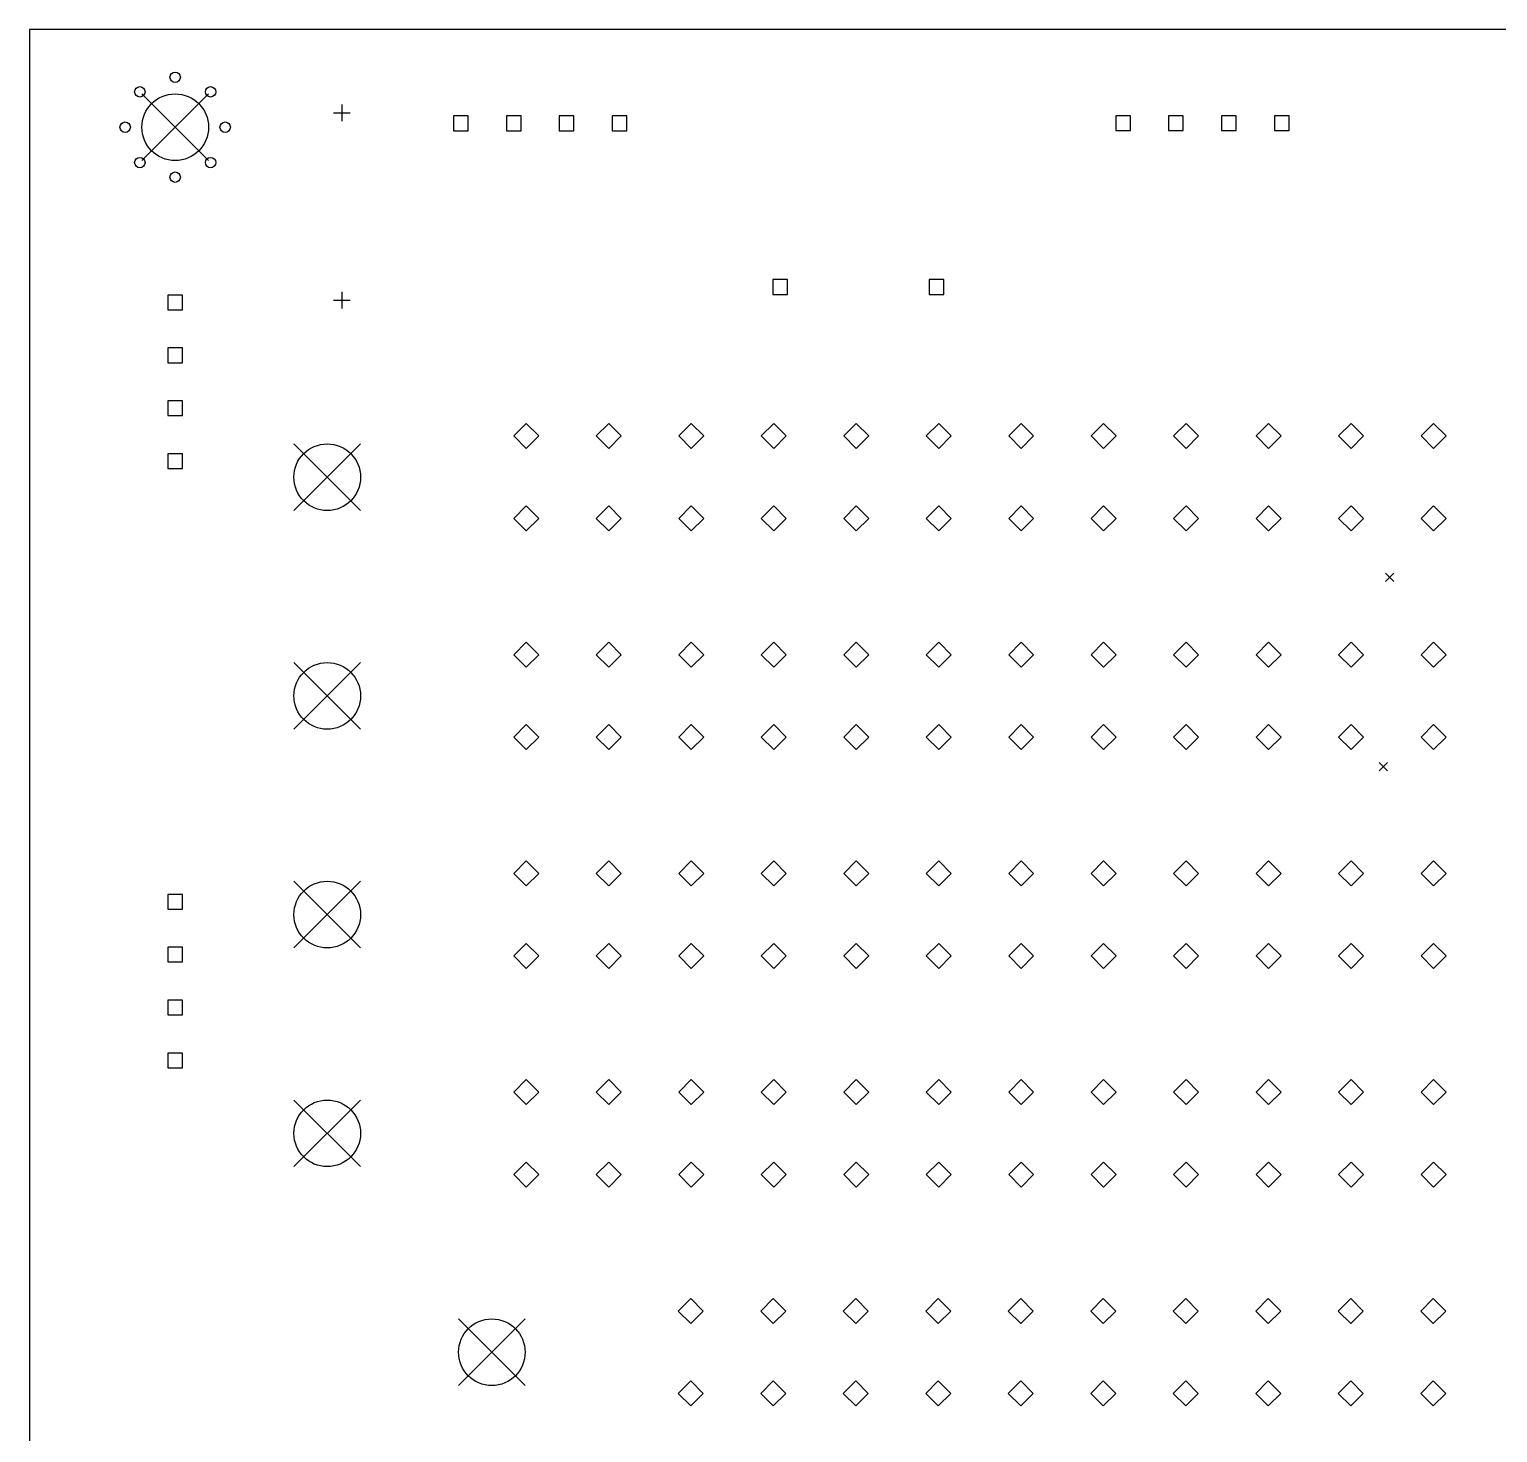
# Model space of a CAD drawing. Extents: x 1.1 to 12.3, y -11.1 to -6.1.
# Drawn here: x 1.181 to 3.956, y -8.715 to -6.063 of the extents above; entities that cross this region are included whole.
import ezdxf

# ---------------------------------------------------------------- set-up
doc = ezdxf.new("R2010")
doc.units = 0
doc.header["$MEASUREMENT"] = 0
doc.layers.add('BLACK', color=7, linetype='CONTINUOUS')

msp = doc.modelspace()

# ---------------------------------------------------------------- linework, layer by layer
at = {"layer": 'BLACK', "linetype": 'CONTINUOUS'}
for p, q in [((1.1811, -6.06299), (1.1811, -9.84252)), ((12.3228, -6.06299), (1.1811, -6.06299)), ((1.3937, -6.18492), (1.51969, -6.31091)), ((1.51969, -6.18492), (1.3937, -6.31091)), ((1.77165, -6.20472), (1.77165, -6.23622)), ((1.75591, -6.22047), (1.7874, -6.22047)), ((2.01038, -6.22663), (1.98254, -6.22663)), ((1.98254, -6.22663), (1.98254, -6.25447)), ((2.01038, -6.25447), (2.01038, -6.22663)), ((2.11038, -6.22663), (2.08254, -6.22663)), ((2.08254, -6.22663), (2.08254, -6.25447)), ((2.11038, -6.25447), (2.11038, -6.22663)), ((2.21038, -6.22663), (2.18254, -6.22663)), ((2.18254, -6.22663), (2.18254, -6.25447)), ((2.21038, -6.25447), (2.21038, -6.22663)), ((2.31038, -6.22663), (2.28254, -6.22663)), ((2.28254, -6.22663), (2.28254, -6.25447)), ((2.31038, -6.25447), (2.31038, -6.22663)), ((3.26195, -6.22624), (3.23411, -6.22624)), ((3.23411, -6.22624), (3.23411, -6.25408)), ((3.26195, -6.25408), (3.26195, -6.22624)), ((3.36195, -6.22624), (3.33411, -6.22624)), ((3.33411, -6.22624), (3.33411, -6.25408)), ((3.36195, -6.25408), (3.36195, -6.22624)), ((3.46195, -6.22624), (3.43411, -6.22624)), ((3.43411, -6.22624), (3.43411, -6.25408)), ((3.46195, -6.25408), (3.46195, -6.22624)), ((3.56195, -6.22624), (3.53411, -6.22624)), ((3.53411, -6.22624), (3.53411, -6.25408)), ((3.56195, -6.25408), (3.56195, -6.22624)), ((1.98254, -6.25447), (2.01038, -6.25447)), ((2.08254, -6.25447), (2.11038, -6.25447)), ((2.18254, -6.25447), (2.21038, -6.25447)), ((2.28254, -6.25447), (2.31038, -6.25447)), ((3.23411, -6.25408), (3.26195, -6.25408)), ((3.33411, -6.25408), (3.36195, -6.25408)), ((3.43411, -6.25408), (3.46195, -6.25408)), ((3.53411, -6.25408), (3.56195, -6.25408)), ((2.61392, -6.53608), (2.58608, -6.53608)), ((2.58608, -6.53608), (2.58608, -6.56392)), ((2.61392, -6.56392), (2.61392, -6.53608)), ((2.9092, -6.53608), (2.88136, -6.53608)), ((2.88136, -6.53608), (2.88136, -6.56392)), ((2.9092, -6.56392), (2.9092, -6.53608)), ((1.47061, -6.56521), (1.44277, -6.56521)), ((1.44277, -6.56521), (1.44277, -6.59305)), ((1.47061, -6.59305), (1.47061, -6.56521)), ((1.75591, -6.5748), (1.7874, -6.5748)), ((1.77165, -6.55906), (1.77165, -6.59055)), ((2.58608, -6.56392), (2.61392, -6.56392)), ((2.88136, -6.56392), (2.9092, -6.56392)), ((1.44277, -6.59305), (1.47061, -6.59305)), ((1.47061, -6.66521), (1.44277, -6.66521)), ((1.44277, -6.66521), (1.44277, -6.69305)), ((1.47061, -6.69305), (1.47061, -6.66521)), ((1.44277, -6.69305), (1.47061, -6.69305)), ((1.47061, -6.76521), (1.44277, -6.76521)), ((1.44277, -6.76521), (1.44277, -6.79305)), ((1.47061, -6.79305), (1.47061, -6.76521)), ((1.44277, -6.79305), (1.47061, -6.79305)), ((2.12008, -6.80787), (2.09646, -6.8315)), ((2.1437, -6.8315), (2.12008, -6.80787)), ((2.27598, -6.80787), (2.25236, -6.8315)), ((2.29961, -6.8315), (2.27598, -6.80787)), ((2.43189, -6.80787), (2.40827, -6.8315)), ((2.45551, -6.8315), (2.43189, -6.80787)), ((2.5878, -6.80787), (2.56417, -6.8315)), ((2.61142, -6.8315), (2.5878, -6.80787)), ((2.7437, -6.80787), (2.72008, -6.8315)), ((2.76732, -6.8315), (2.7437, -6.80787)), ((2.89961, -6.80787), (2.87598, -6.8315)), ((2.92323, -6.8315), (2.89961, -6.80787)), ((3.05551, -6.80787), (3.03189, -6.8315)), ((3.07913, -6.8315), (3.05551, -6.80787)), ((3.21142, -6.80787), (3.1878, -6.8315)), ((3.23504, -6.8315), (3.21142, -6.80787)), ((3.36732, -6.80787), (3.3437, -6.8315)), ((3.39094, -6.8315), (3.36732, -6.80787)), ((3.52323, -6.80787), (3.49961, -6.8315)), ((3.54685, -6.8315), (3.52323, -6.80787)), ((3.67913, -6.80787), (3.65551, -6.8315)), ((3.70276, -6.8315), (3.67913, -6.80787)), ((3.83504, -6.80787), (3.81142, -6.8315)), ((3.85866, -6.8315), (3.83504, -6.80787)), ((1.6811, -6.84646), (1.80709, -6.97244)), ((1.80709, -6.84646), (1.6811, -6.97244)), ((2.09646, -6.8315), (2.12008, -6.85512)), ((2.12008, -6.85512), (2.1437, -6.8315)), ((2.25236, -6.8315), (2.27598, -6.85512)), ((2.27598, -6.85512), (2.29961, -6.8315)), ((2.40827, -6.8315), (2.43189, -6.85512)), ((2.43189, -6.85512), (2.45551, -6.8315)), ((2.56417, -6.8315), (2.5878, -6.85512)), ((2.5878, -6.85512), (2.61142, -6.8315)), ((2.72008, -6.8315), (2.7437, -6.85512)), ((2.7437, -6.85512), (2.76732, -6.8315)), ((2.87598, -6.8315), (2.89961, -6.85512)), ((2.89961, -6.85512), (2.92323, -6.8315)), ((3.03189, -6.8315), (3.05551, -6.85512)), ((3.05551, -6.85512), (3.07913, -6.8315)), ((3.1878, -6.8315), (3.21142, -6.85512)), ((3.21142, -6.85512), (3.23504, -6.8315)), ((3.3437, -6.8315), (3.36732, -6.85512)), ((3.36732, -6.85512), (3.39094, -6.8315)), ((3.49961, -6.8315), (3.52323, -6.85512)), ((3.52323, -6.85512), (3.54685, -6.8315)), ((3.65551, -6.8315), (3.67913, -6.85512)), ((3.67913, -6.85512), (3.70276, -6.8315)), ((3.81142, -6.8315), (3.83504, -6.85512)), ((3.83504, -6.85512), (3.85866, -6.8315)), ((1.47061, -6.86521), (1.44277, -6.86521)), ((1.44277, -6.86521), (1.44277, -6.89305)), ((1.47061, -6.89305), (1.47061, -6.86521)), ((1.44277, -6.89305), (1.47061, -6.89305)), ((2.12008, -6.96378), (2.09646, -6.9874)), ((2.1437, -6.9874), (2.12008, -6.96378)), ((2.27598, -6.96378), (2.25236, -6.9874)), ((2.29961, -6.9874), (2.27598, -6.96378)), ((2.43189, -6.96378), (2.40827, -6.9874)), ((2.45551, -6.9874), (2.43189, -6.96378)), ((2.5878, -6.96378), (2.56417, -6.9874)), ((2.61142, -6.9874), (2.5878, -6.96378)), ((2.7437, -6.96378), (2.72008, -6.9874)), ((2.76732, -6.9874), (2.7437, -6.96378)), ((2.89961, -6.96378), (2.87598, -6.9874)), ((2.92323, -6.9874), (2.89961, -6.96378)), ((3.05551, -6.96378), (3.03189, -6.9874)), ((3.07913, -6.9874), (3.05551, -6.96378)), ((3.21142, -6.96378), (3.1878, -6.9874)), ((3.23504, -6.9874), (3.21142, -6.96378)), ((3.36732, -6.96378), (3.3437, -6.9874)), ((3.39094, -6.9874), (3.36732, -6.96378)), ((3.52323, -6.96378), (3.49961, -6.9874)), ((3.54685, -6.9874), (3.52323, -6.96378)), ((3.67913, -6.96378), (3.65551, -6.9874)), ((3.70276, -6.9874), (3.67913, -6.96378)), ((3.83504, -6.96378), (3.81142, -6.9874)), ((3.85866, -6.9874), (3.83504, -6.96378)), ((2.09646, -6.9874), (2.12008, -7.01102)), ((2.12008, -7.01102), (2.1437, -6.9874)), ((2.25236, -6.9874), (2.27598, -7.01102)), ((2.27598, -7.01102), (2.29961, -6.9874)), ((2.40827, -6.9874), (2.43189, -7.01102)), ((2.43189, -7.01102), (2.45551, -6.9874)), ((2.56417, -6.9874), (2.5878, -7.01102)), ((2.5878, -7.01102), (2.61142, -6.9874)), ((2.72008, -6.9874), (2.7437, -7.01102)), ((2.7437, -7.01102), (2.76732, -6.9874)), ((2.87598, -6.9874), (2.89961, -7.01102)), ((2.89961, -7.01102), (2.92323, -6.9874)), ((3.03189, -6.9874), (3.05551, -7.01102)), ((3.05551, -7.01102), (3.07913, -6.9874)), ((3.1878, -6.9874), (3.21142, -7.01102)), ((3.21142, -7.01102), (3.23504, -6.9874)), ((3.3437, -6.9874), (3.36732, -7.01102)), ((3.36732, -7.01102), (3.39094, -6.9874)), ((3.49961, -6.9874), (3.52323, -7.01102)), ((3.52323, -7.01102), (3.54685, -6.9874)), ((3.65551, -6.9874), (3.67913, -7.01102)), ((3.67913, -7.01102), (3.70276, -6.9874)), ((3.81142, -6.9874), (3.83504, -7.01102)), ((3.83504, -7.01102), (3.85866, -6.9874)), ((3.74409, -7.09055), (3.75984, -7.1063)), ((3.75984, -7.09055), (3.74409, -7.1063)), ((2.12008, -7.22126), (2.09646, -7.24488)), ((2.1437, -7.24488), (2.12008, -7.22126)), ((2.27598, -7.22126), (2.25236, -7.24488)), ((2.29961, -7.24488), (2.27598, -7.22126)), ((2.43189, -7.22126), (2.40827, -7.24488)), ((2.45551, -7.24488), (2.43189, -7.22126)), ((2.5878, -7.22126), (2.56417, -7.24488)), ((2.61142, -7.24488), (2.5878, -7.22126)), ((2.7437, -7.22126), (2.72008, -7.24488)), ((2.76732, -7.24488), (2.7437, -7.22126)), ((2.89961, -7.22126), (2.87598, -7.24488)), ((2.92323, -7.24488), (2.89961, -7.22126)), ((3.05551, -7.22126), (3.03189, -7.24488)), ((3.07913, -7.24488), (3.05551, -7.22126)), ((3.21142, -7.22126), (3.1878, -7.24488)), ((3.23504, -7.24488), (3.21142, -7.22126)), ((3.36732, -7.22126), (3.3437, -7.24488)), ((3.39094, -7.24488), (3.36732, -7.22126)), ((3.52323, -7.22126), (3.49961, -7.24488)), ((3.54685, -7.24488), (3.52323, -7.22126)), ((3.67913, -7.22126), (3.65551, -7.24488)), ((3.70276, -7.24488), (3.67913, -7.22126)), ((3.83504, -7.22126), (3.81142, -7.24488)), ((3.85866, -7.24488), (3.83504, -7.22126)), ((1.6811, -7.25984), (1.80709, -7.38583)), ((1.80709, -7.25984), (1.6811, -7.38583)), ((2.09646, -7.24488), (2.12008, -7.2685)), ((2.12008, -7.2685), (2.1437, -7.24488)), ((2.25236, -7.24488), (2.27598, -7.2685)), ((2.27598, -7.2685), (2.29961, -7.24488)), ((2.40827, -7.24488), (2.43189, -7.2685)), ((2.43189, -7.2685), (2.45551, -7.24488)), ((2.56417, -7.24488), (2.5878, -7.2685)), ((2.5878, -7.2685), (2.61142, -7.24488)), ((2.72008, -7.24488), (2.7437, -7.2685)), ((2.7437, -7.2685), (2.76732, -7.24488)), ((2.87598, -7.24488), (2.89961, -7.2685)), ((2.89961, -7.2685), (2.92323, -7.24488)), ((3.03189, -7.24488), (3.05551, -7.2685)), ((3.05551, -7.2685), (3.07913, -7.24488)), ((3.1878, -7.24488), (3.21142, -7.2685)), ((3.21142, -7.2685), (3.23504, -7.24488)), ((3.3437, -7.24488), (3.36732, -7.2685)), ((3.36732, -7.2685), (3.39094, -7.24488)), ((3.49961, -7.24488), (3.52323, -7.2685)), ((3.52323, -7.2685), (3.54685, -7.24488)), ((3.65551, -7.24488), (3.67913, -7.2685)), ((3.67913, -7.2685), (3.70276, -7.24488)), ((3.81142, -7.24488), (3.83504, -7.2685)), ((3.83504, -7.2685), (3.85866, -7.24488)), ((2.12008, -7.37717), (2.09646, -7.40079)), ((2.1437, -7.40079), (2.12008, -7.37717)), ((2.27598, -7.37717), (2.25236, -7.40079)), ((2.29961, -7.40079), (2.27598, -7.37717)), ((2.43189, -7.37717), (2.40827, -7.40079)), ((2.45551, -7.40079), (2.43189, -7.37717)), ((2.5878, -7.37717), (2.56417, -7.40079)), ((2.61142, -7.40079), (2.5878, -7.37717)), ((2.7437, -7.37717), (2.72008, -7.40079)), ((2.76732, -7.40079), (2.7437, -7.37717)), ((2.89961, -7.37717), (2.87598, -7.40079)), ((2.92323, -7.40079), (2.89961, -7.37717)), ((3.05551, -7.37717), (3.03189, -7.40079)), ((3.07913, -7.40079), (3.05551, -7.37717)), ((3.21142, -7.37717), (3.1878, -7.40079)), ((3.23504, -7.40079), (3.21142, -7.37717)), ((3.36732, -7.37717), (3.3437, -7.40079)), ((3.39094, -7.40079), (3.36732, -7.37717)), ((3.52323, -7.37717), (3.49961, -7.40079)), ((3.54685, -7.40079), (3.52323, -7.37717)), ((3.67913, -7.37717), (3.65551, -7.40079)), ((3.70276, -7.40079), (3.67913, -7.37717)), ((3.83504, -7.37717), (3.81142, -7.40079)), ((3.85866, -7.40079), (3.83504, -7.37717)), ((2.09646, -7.40079), (2.12008, -7.42441)), ((2.12008, -7.42441), (2.1437, -7.40079)), ((2.25236, -7.40079), (2.27598, -7.42441)), ((2.27598, -7.42441), (2.29961, -7.40079)), ((2.40827, -7.40079), (2.43189, -7.42441)), ((2.43189, -7.42441), (2.45551, -7.40079)), ((2.56417, -7.40079), (2.5878, -7.42441)), ((2.5878, -7.42441), (2.61142, -7.40079)), ((2.72008, -7.40079), (2.7437, -7.42441)), ((2.7437, -7.42441), (2.76732, -7.40079)), ((2.87598, -7.40079), (2.89961, -7.42441)), ((2.89961, -7.42441), (2.92323, -7.40079)), ((3.03189, -7.40079), (3.05551, -7.42441)), ((3.05551, -7.42441), (3.07913, -7.40079)), ((3.1878, -7.40079), (3.21142, -7.42441)), ((3.21142, -7.42441), (3.23504, -7.40079)), ((3.3437, -7.40079), (3.36732, -7.42441)), ((3.36732, -7.42441), (3.39094, -7.40079)), ((3.49961, -7.40079), (3.52323, -7.42441)), ((3.52323, -7.42441), (3.54685, -7.40079)), ((3.65551, -7.40079), (3.67913, -7.42441)), ((3.67913, -7.42441), (3.70276, -7.40079)), ((3.81142, -7.40079), (3.83504, -7.42441)), ((3.83504, -7.42441), (3.85866, -7.40079)), ((3.73228, -7.44882), (3.74803, -7.46457)), ((3.74803, -7.44882), (3.73228, -7.46457)), ((2.12008, -7.63465), (2.09646, -7.65827)), ((2.09646, -7.65827), (2.12008, -7.68189)), ((2.1437, -7.65827), (2.12008, -7.63465)), ((2.12008, -7.68189), (2.1437, -7.65827)), ((2.27598, -7.63465), (2.25236, -7.65827)), ((2.25236, -7.65827), (2.27598, -7.68189)), ((2.29961, -7.65827), (2.27598, -7.63465)), ((2.27598, -7.68189), (2.29961, -7.65827)), ((2.43189, -7.63465), (2.40827, -7.65827)), ((2.40827, -7.65827), (2.43189, -7.68189)), ((2.45551, -7.65827), (2.43189, -7.63465)), ((2.43189, -7.68189), (2.45551, -7.65827)), ((2.5878, -7.63465), (2.56417, -7.65827)), ((2.56417, -7.65827), (2.5878, -7.68189)), ((2.61142, -7.65827), (2.5878, -7.63465)), ((2.5878, -7.68189), (2.61142, -7.65827)), ((2.7437, -7.63465), (2.72008, -7.65827)), ((2.72008, -7.65827), (2.7437, -7.68189)), ((2.76732, -7.65827), (2.7437, -7.63465)), ((2.7437, -7.68189), (2.76732, -7.65827)), ((2.89961, -7.63465), (2.87598, -7.65827)), ((2.87598, -7.65827), (2.89961, -7.68189)), ((2.92323, -7.65827), (2.89961, -7.63465)), ((2.89961, -7.68189), (2.92323, -7.65827)), ((3.05551, -7.63465), (3.03189, -7.65827)), ((3.03189, -7.65827), (3.05551, -7.68189)), ((3.07913, -7.65827), (3.05551, -7.63465)), ((3.05551, -7.68189), (3.07913, -7.65827)), ((3.21142, -7.63465), (3.1878, -7.65827)), ((3.1878, -7.65827), (3.21142, -7.68189)), ((3.23504, -7.65827), (3.21142, -7.63465)), ((3.21142, -7.68189), (3.23504, -7.65827)), ((3.36732, -7.63465), (3.3437, -7.65827)), ((3.3437, -7.65827), (3.36732, -7.68189)), ((3.39094, -7.65827), (3.36732, -7.63465)), ((3.36732, -7.68189), (3.39094, -7.65827)), ((3.52323, -7.63465), (3.49961, -7.65827)), ((3.49961, -7.65827), (3.52323, -7.68189)), ((3.54685, -7.65827), (3.52323, -7.63465)), ((3.52323, -7.68189), (3.54685, -7.65827)), ((3.67913, -7.63465), (3.65551, -7.65827)), ((3.65551, -7.65827), (3.67913, -7.68189)), ((3.70276, -7.65827), (3.67913, -7.63465)), ((3.67913, -7.68189), (3.70276, -7.65827)), ((3.83504, -7.63465), (3.81142, -7.65827)), ((3.81142, -7.65827), (3.83504, -7.68189)), ((3.85866, -7.65827), (3.83504, -7.63465)), ((3.83504, -7.68189), (3.85866, -7.65827)), ((1.6811, -7.67323), (1.80709, -7.79921)), ((1.80709, -7.67323), (1.6811, -7.79921)), ((1.47061, -7.69789), (1.44277, -7.69789)), ((1.44277, -7.69789), (1.44277, -7.72573)), ((1.47061, -7.72573), (1.47061, -7.69789)), ((1.44277, -7.72573), (1.47061, -7.72573)), ((2.12008, -7.79055), (2.09646, -7.81417)), ((2.1437, -7.81417), (2.12008, -7.79055)), ((2.27598, -7.79055), (2.25236, -7.81417)), ((2.29961, -7.81417), (2.27598, -7.79055)), ((2.43189, -7.79055), (2.40827, -7.81417)), ((2.45551, -7.81417), (2.43189, -7.79055)), ((2.5878, -7.79055), (2.56417, -7.81417)), ((2.61142, -7.81417), (2.5878, -7.79055)), ((2.7437, -7.79055), (2.72008, -7.81417)), ((2.76732, -7.81417), (2.7437, -7.79055)), ((2.89961, -7.79055), (2.87598, -7.81417)), ((2.92323, -7.81417), (2.89961, -7.79055)), ((3.05551, -7.79055), (3.03189, -7.81417)), ((3.07913, -7.81417), (3.05551, -7.79055)), ((3.21142, -7.79055), (3.1878, -7.81417)), ((3.23504, -7.81417), (3.21142, -7.79055)), ((3.36732, -7.79055), (3.3437, -7.81417)), ((3.39094, -7.81417), (3.36732, -7.79055)), ((3.52323, -7.79055), (3.49961, -7.81417)), ((3.54685, -7.81417), (3.52323, -7.79055)), ((3.67913, -7.79055), (3.65551, -7.81417)), ((3.70276, -7.81417), (3.67913, -7.79055)), ((3.83504, -7.79055), (3.81142, -7.81417)), ((3.85866, -7.81417), (3.83504, -7.79055)), ((1.47061, -7.79789), (1.44277, -7.79789)), ((1.44277, -7.79789), (1.44277, -7.82573)), ((1.47061, -7.82573), (1.47061, -7.79789)), ((2.09646, -7.81417), (2.12008, -7.8378)), ((2.12008, -7.8378), (2.1437, -7.81417)), ((2.25236, -7.81417), (2.27598, -7.8378)), ((2.27598, -7.8378), (2.29961, -7.81417)), ((2.40827, -7.81417), (2.43189, -7.8378)), ((2.43189, -7.8378), (2.45551, -7.81417)), ((2.56417, -7.81417), (2.5878, -7.8378)), ((2.5878, -7.8378), (2.61142, -7.81417)), ((2.72008, -7.81417), (2.7437, -7.8378)), ((2.7437, -7.8378), (2.76732, -7.81417)), ((2.87598, -7.81417), (2.89961, -7.8378)), ((2.89961, -7.8378), (2.92323, -7.81417)), ((3.03189, -7.81417), (3.05551, -7.8378)), ((3.05551, -7.8378), (3.07913, -7.81417)), ((3.1878, -7.81417), (3.21142, -7.8378)), ((3.21142, -7.8378), (3.23504, -7.81417)), ((3.3437, -7.81417), (3.36732, -7.8378)), ((3.36732, -7.8378), (3.39094, -7.81417)), ((3.49961, -7.81417), (3.52323, -7.8378)), ((3.52323, -7.8378), (3.54685, -7.81417)), ((3.65551, -7.81417), (3.67913, -7.8378)), ((3.67913, -7.8378), (3.70276, -7.81417)), ((3.81142, -7.81417), (3.83504, -7.8378)), ((3.83504, -7.8378), (3.85866, -7.81417)), ((1.44277, -7.82573), (1.47061, -7.82573)), ((1.47061, -7.89789), (1.44277, -7.89789)), ((1.44277, -7.89789), (1.44277, -7.92573)), ((1.47061, -7.92573), (1.47061, -7.89789)), ((1.44277, -7.92573), (1.47061, -7.92573)), ((1.47061, -7.99789), (1.44277, -7.99789)), ((1.44277, -7.99789), (1.44277, -8.02573)), ((1.47061, -8.02573), (1.47061, -7.99789)), ((1.44277, -8.02573), (1.47061, -8.02573)), ((2.12008, -8.04803), (2.09646, -8.07165)), ((2.09646, -8.07165), (2.12008, -8.09528)), ((2.1437, -8.07165), (2.12008, -8.04803)), ((2.12008, -8.09528), (2.1437, -8.07165)), ((2.27598, -8.04803), (2.25236, -8.07165)), ((2.25236, -8.07165), (2.27598, -8.09528)), ((2.29961, -8.07165), (2.27598, -8.04803)), ((2.27598, -8.09528), (2.29961, -8.07165)), ((2.43189, -8.04803), (2.40827, -8.07165)), ((2.40827, -8.07165), (2.43189, -8.09528)), ((2.45551, -8.07165), (2.43189, -8.04803)), ((2.43189, -8.09528), (2.45551, -8.07165)), ((2.5878, -8.04803), (2.56417, -8.07165)), ((2.56417, -8.07165), (2.5878, -8.09528)), ((2.61142, -8.07165), (2.5878, -8.04803)), ((2.5878, -8.09528), (2.61142, -8.07165)), ((2.7437, -8.04803), (2.72008, -8.07165)), ((2.72008, -8.07165), (2.7437, -8.09528)), ((2.76732, -8.07165), (2.7437, -8.04803)), ((2.7437, -8.09528), (2.76732, -8.07165)), ((2.89961, -8.04803), (2.87598, -8.07165)), ((2.87598, -8.07165), (2.89961, -8.09528)), ((2.92323, -8.07165), (2.89961, -8.04803)), ((2.89961, -8.09528), (2.92323, -8.07165)), ((3.05551, -8.04803), (3.03189, -8.07165)), ((3.03189, -8.07165), (3.05551, -8.09528)), ((3.07913, -8.07165), (3.05551, -8.04803)), ((3.05551, -8.09528), (3.07913, -8.07165)), ((3.21142, -8.04803), (3.1878, -8.07165)), ((3.1878, -8.07165), (3.21142, -8.09528)), ((3.23504, -8.07165), (3.21142, -8.04803)), ((3.21142, -8.09528), (3.23504, -8.07165)), ((3.36732, -8.04803), (3.3437, -8.07165)), ((3.3437, -8.07165), (3.36732, -8.09528)), ((3.39094, -8.07165), (3.36732, -8.04803)), ((3.36732, -8.09528), (3.39094, -8.07165)), ((3.52323, -8.04803), (3.49961, -8.07165)), ((3.49961, -8.07165), (3.52323, -8.09528)), ((3.54685, -8.07165), (3.52323, -8.04803)), ((3.52323, -8.09528), (3.54685, -8.07165)), ((3.67913, -8.04803), (3.65551, -8.07165)), ((3.65551, -8.07165), (3.67913, -8.09528)), ((3.70276, -8.07165), (3.67913, -8.04803)), ((3.67913, -8.09528), (3.70276, -8.07165)), ((3.83504, -8.04803), (3.81142, -8.07165)), ((3.81142, -8.07165), (3.83504, -8.09528)), ((3.85866, -8.07165), (3.83504, -8.04803)), ((3.83504, -8.09528), (3.85866, -8.07165)), ((1.6811, -8.08661), (1.80709, -8.2126)), ((1.80709, -8.08661), (1.6811, -8.2126)), ((2.12008, -8.20394), (2.09646, -8.22756)), ((2.1437, -8.22756), (2.12008, -8.20394)), ((2.27598, -8.20394), (2.25236, -8.22756)), ((2.29961, -8.22756), (2.27598, -8.20394)), ((2.43189, -8.20394), (2.40827, -8.22756)), ((2.45551, -8.22756), (2.43189, -8.20394)), ((2.5878, -8.20394), (2.56417, -8.22756)), ((2.61142, -8.22756), (2.5878, -8.20394)), ((2.7437, -8.20394), (2.72008, -8.22756)), ((2.76732, -8.22756), (2.7437, -8.20394)), ((2.89961, -8.20394), (2.87598, -8.22756)), ((2.92323, -8.22756), (2.89961, -8.20394)), ((3.05551, -8.20394), (3.03189, -8.22756)), ((3.07913, -8.22756), (3.05551, -8.20394)), ((3.21142, -8.20394), (3.1878, -8.22756)), ((3.23504, -8.22756), (3.21142, -8.20394)), ((3.36732, -8.20394), (3.3437, -8.22756)), ((3.39094, -8.22756), (3.36732, -8.20394)), ((3.52323, -8.20394), (3.49961, -8.22756)), ((3.54685, -8.22756), (3.52323, -8.20394)), ((3.67913, -8.20394), (3.65551, -8.22756)), ((3.70276, -8.22756), (3.67913, -8.20394)), ((3.83504, -8.20394), (3.81142, -8.22756)), ((3.85866, -8.22756), (3.83504, -8.20394)), ((2.09646, -8.22756), (2.12008, -8.25118)), ((2.12008, -8.25118), (2.1437, -8.22756)), ((2.25236, -8.22756), (2.27598, -8.25118)), ((2.27598, -8.25118), (2.29961, -8.22756)), ((2.40827, -8.22756), (2.43189, -8.25118)), ((2.43189, -8.25118), (2.45551, -8.22756)), ((2.56417, -8.22756), (2.5878, -8.25118)), ((2.5878, -8.25118), (2.61142, -8.22756)), ((2.72008, -8.22756), (2.7437, -8.25118)), ((2.7437, -8.25118), (2.76732, -8.22756)), ((2.87598, -8.22756), (2.89961, -8.25118)), ((2.89961, -8.25118), (2.92323, -8.22756)), ((3.03189, -8.22756), (3.05551, -8.25118)), ((3.05551, -8.25118), (3.07913, -8.22756)), ((3.1878, -8.22756), (3.21142, -8.25118)), ((3.21142, -8.25118), (3.23504, -8.22756)), ((3.3437, -8.22756), (3.36732, -8.25118)), ((3.36732, -8.25118), (3.39094, -8.22756)), ((3.49961, -8.22756), (3.52323, -8.25118)), ((3.52323, -8.25118), (3.54685, -8.22756)), ((3.65551, -8.22756), (3.67913, -8.25118)), ((3.67913, -8.25118), (3.70276, -8.22756)), ((3.81142, -8.22756), (3.83504, -8.25118)), ((3.83504, -8.25118), (3.85866, -8.22756)), ((2.4311, -8.46181), (2.40748, -8.48543)), ((2.45472, -8.48543), (2.4311, -8.46181)), ((2.58701, -8.46181), (2.56339, -8.48543)), ((2.61063, -8.48543), (2.58701, -8.46181)), ((2.74291, -8.46181), (2.71929, -8.48543)), ((2.76654, -8.48543), (2.74291, -8.46181)), ((2.89882, -8.46181), (2.8752, -8.48543)), ((2.92244, -8.48543), (2.89882, -8.46181)), ((3.05472, -8.46181), (3.0311, -8.48543)), ((3.07835, -8.48543), (3.05472, -8.46181)), ((3.21063, -8.46181), (3.18701, -8.48543)), ((3.23425, -8.48543), (3.21063, -8.46181)), ((3.36654, -8.46181), (3.34291, -8.48543)), ((3.39016, -8.48543), (3.36654, -8.46181)), ((3.52244, -8.46181), (3.49882, -8.48543)), ((3.54606, -8.48543), (3.52244, -8.46181)), ((3.67835, -8.46181), (3.65472, -8.48543)), ((3.70197, -8.48543), (3.67835, -8.46181)), ((3.83425, -8.46181), (3.81063, -8.48543)), ((3.85787, -8.48543), (3.83425, -8.46181)), ((2.40748, -8.48543), (2.4311, -8.50906)), ((2.4311, -8.50906), (2.45472, -8.48543)), ((2.56339, -8.48543), (2.58701, -8.50906)), ((2.58701, -8.50906), (2.61063, -8.48543)), ((2.71929, -8.48543), (2.74291, -8.50906)), ((2.74291, -8.50906), (2.76654, -8.48543)), ((2.8752, -8.48543), (2.89882, -8.50906)), ((2.89882, -8.50906), (2.92244, -8.48543)), ((3.0311, -8.48543), (3.05472, -8.50906)), ((3.05472, -8.50906), (3.07835, -8.48543)), ((3.18701, -8.48543), (3.21063, -8.50906)), ((3.21063, -8.50906), (3.23425, -8.48543)), ((3.34291, -8.48543), (3.36654, -8.50906)), ((3.36654, -8.50906), (3.39016, -8.48543)), ((3.49882, -8.48543), (3.52244, -8.50906)), ((3.52244, -8.50906), (3.54606, -8.48543)), ((3.65472, -8.48543), (3.67835, -8.50906)), ((3.67835, -8.50906), (3.70197, -8.48543)), ((3.81063, -8.48543), (3.83425, -8.50906)), ((3.83425, -8.50906), (3.85787, -8.48543)), ((1.99213, -8.50039), (2.11811, -8.62638)), ((2.11811, -8.50039), (1.99213, -8.62638)), ((2.4311, -8.61772), (2.40748, -8.64134)), ((2.45472, -8.64134), (2.4311, -8.61772)), ((2.58701, -8.61772), (2.56339, -8.64134)), ((2.61063, -8.64134), (2.58701, -8.61772)), ((2.74291, -8.61772), (2.71929, -8.64134)), ((2.76654, -8.64134), (2.74291, -8.61772)), ((2.89882, -8.61772), (2.8752, -8.64134)), ((2.92244, -8.64134), (2.89882, -8.61772)), ((3.05472, -8.61772), (3.0311, -8.64134)), ((3.07835, -8.64134), (3.05472, -8.61772)), ((3.21063, -8.61772), (3.18701, -8.64134)), ((3.23425, -8.64134), (3.21063, -8.61772)), ((3.36654, -8.61772), (3.34291, -8.64134)), ((3.39016, -8.64134), (3.36654, -8.61772)), ((3.52244, -8.61772), (3.49882, -8.64134)), ((3.54606, -8.64134), (3.52244, -8.61772)), ((3.67835, -8.61772), (3.65472, -8.64134)), ((3.70197, -8.64134), (3.67835, -8.61772)), ((3.83425, -8.61772), (3.81063, -8.64134)), ((3.85787, -8.64134), (3.83425, -8.61772)), ((2.40748, -8.64134), (2.4311, -8.66496)), ((2.4311, -8.66496), (2.45472, -8.64134)), ((2.56339, -8.64134), (2.58701, -8.66496)), ((2.58701, -8.66496), (2.61063, -8.64134)), ((2.71929, -8.64134), (2.74291, -8.66496)), ((2.74291, -8.66496), (2.76654, -8.64134)), ((2.8752, -8.64134), (2.89882, -8.66496)), ((2.89882, -8.66496), (2.92244, -8.64134)), ((3.0311, -8.64134), (3.05472, -8.66496)), ((3.05472, -8.66496), (3.07835, -8.64134)), ((3.18701, -8.64134), (3.21063, -8.66496)), ((3.21063, -8.66496), (3.23425, -8.64134)), ((3.34291, -8.64134), (3.36654, -8.66496)), ((3.36654, -8.66496), (3.39016, -8.64134)), ((3.49882, -8.64134), (3.52244, -8.66496)), ((3.52244, -8.66496), (3.54606, -8.64134)), ((3.65472, -8.64134), (3.67835, -8.66496)), ((3.67835, -8.66496), (3.70197, -8.64134)), ((3.81063, -8.64134), (3.83425, -8.66496)), ((3.83425, -8.66496), (3.85787, -8.64134))]:
    msp.add_line(p, q, dxfattribs=at)
at = {"layer": 'BLACK'}
for centre, radius in [((1.45669, -6.15343), 0.00984), ((1.38988, -6.1811), 0.00984), ((1.45669, -6.24792), 0.06299), ((1.52351, -6.1811), 0.00984), ((1.3622, -6.24792), 0.00984), ((1.55118, -6.24792), 0.00984), ((1.38988, -6.31473), 0.00984), ((1.52351, -6.31473), 0.00984), ((1.45669, -6.3424), 0.00984), ((1.74409, -6.90945), 0.06299), ((1.74409, -7.32283), 0.06299), ((1.74409, -7.73622), 0.06299), ((1.74409, -8.14961), 0.06299), ((2.05512, -8.56339), 0.06299)]:
    msp.add_circle(centre, radius, dxfattribs=at)

doc.saveas('drawing.dxf')
